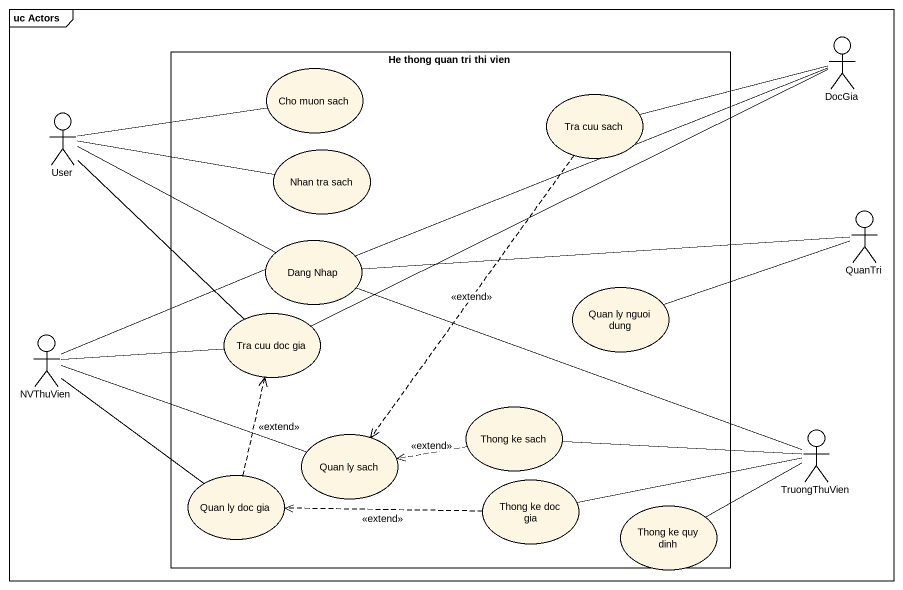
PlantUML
@startuml
mainframe uc Actors
rectangle "He thong quan tri thi vien" as He_thong_quan_tri_thi_vien {
  usecase "Cho muon sach" as Cho_muon_sach
  usecase "Tra cuu sach" as Tra_cuu_sach
  usecase "Nhan tra sach" as Nhan_tra_sach
  usecase "Dang Nhap" as Dang_Nhap
  usecase "Quan ly nguoi dung" as Quan_ly_nguoi_dung
  usecase "Tra cuu doc gia" as Tra_cuu_doc_gia
  usecase "Thong ke sach" as Thong_ke_sach
  usecase "Quan ly sach" as Quan_ly_sach
  usecase "Quan ly doc gia" as Quan_ly_doc_gia
  usecase "Thong ke doc gia" as Thong_ke_doc_gia
  usecase "Thong ke quy dinh" as Thong_ke_quy_dinh
}
actor DocGia
actor User
actor QuanTri
actor NVThuVien
actor TruongThuVien
DocGia -left- Tra_cuu_sach
DocGia -left- Dang_Nhap
DocGia -left- Tra_cuu_doc_gia
Tra_cuu_sach ..> Quan_ly_sach : <<extend>>
User -right- Cho_muon_sach
User -right- Nhan_tra_sach
User -right- Dang_Nhap
User -- Tra_cuu_doc_gia
QuanTri -left- Dang_Nhap
QuanTri -left- Quan_ly_nguoi_dung
NVThuVien -right- Dang_Nhap
NVThuVien -right- Tra_cuu_doc_gia
NVThuVien -right- Quan_ly_sach
NVThuVien -- Quan_ly_doc_gia
Thong_ke_sach .left.> Quan_ly_sach : <<extend>>
TruongThuVien -left- Dang_Nhap
TruongThuVien -left- Thong_ke_sach
TruongThuVien -left- Thong_ke_doc_gia
TruongThuVien -left- Thong_ke_quy_dinh
Quan_ly_doc_gia .up.> Tra_cuu_doc_gia : <<extend>>
Thong_ke_doc_gia .left.> Quan_ly_doc_gia : <<extend>>
@enduml
